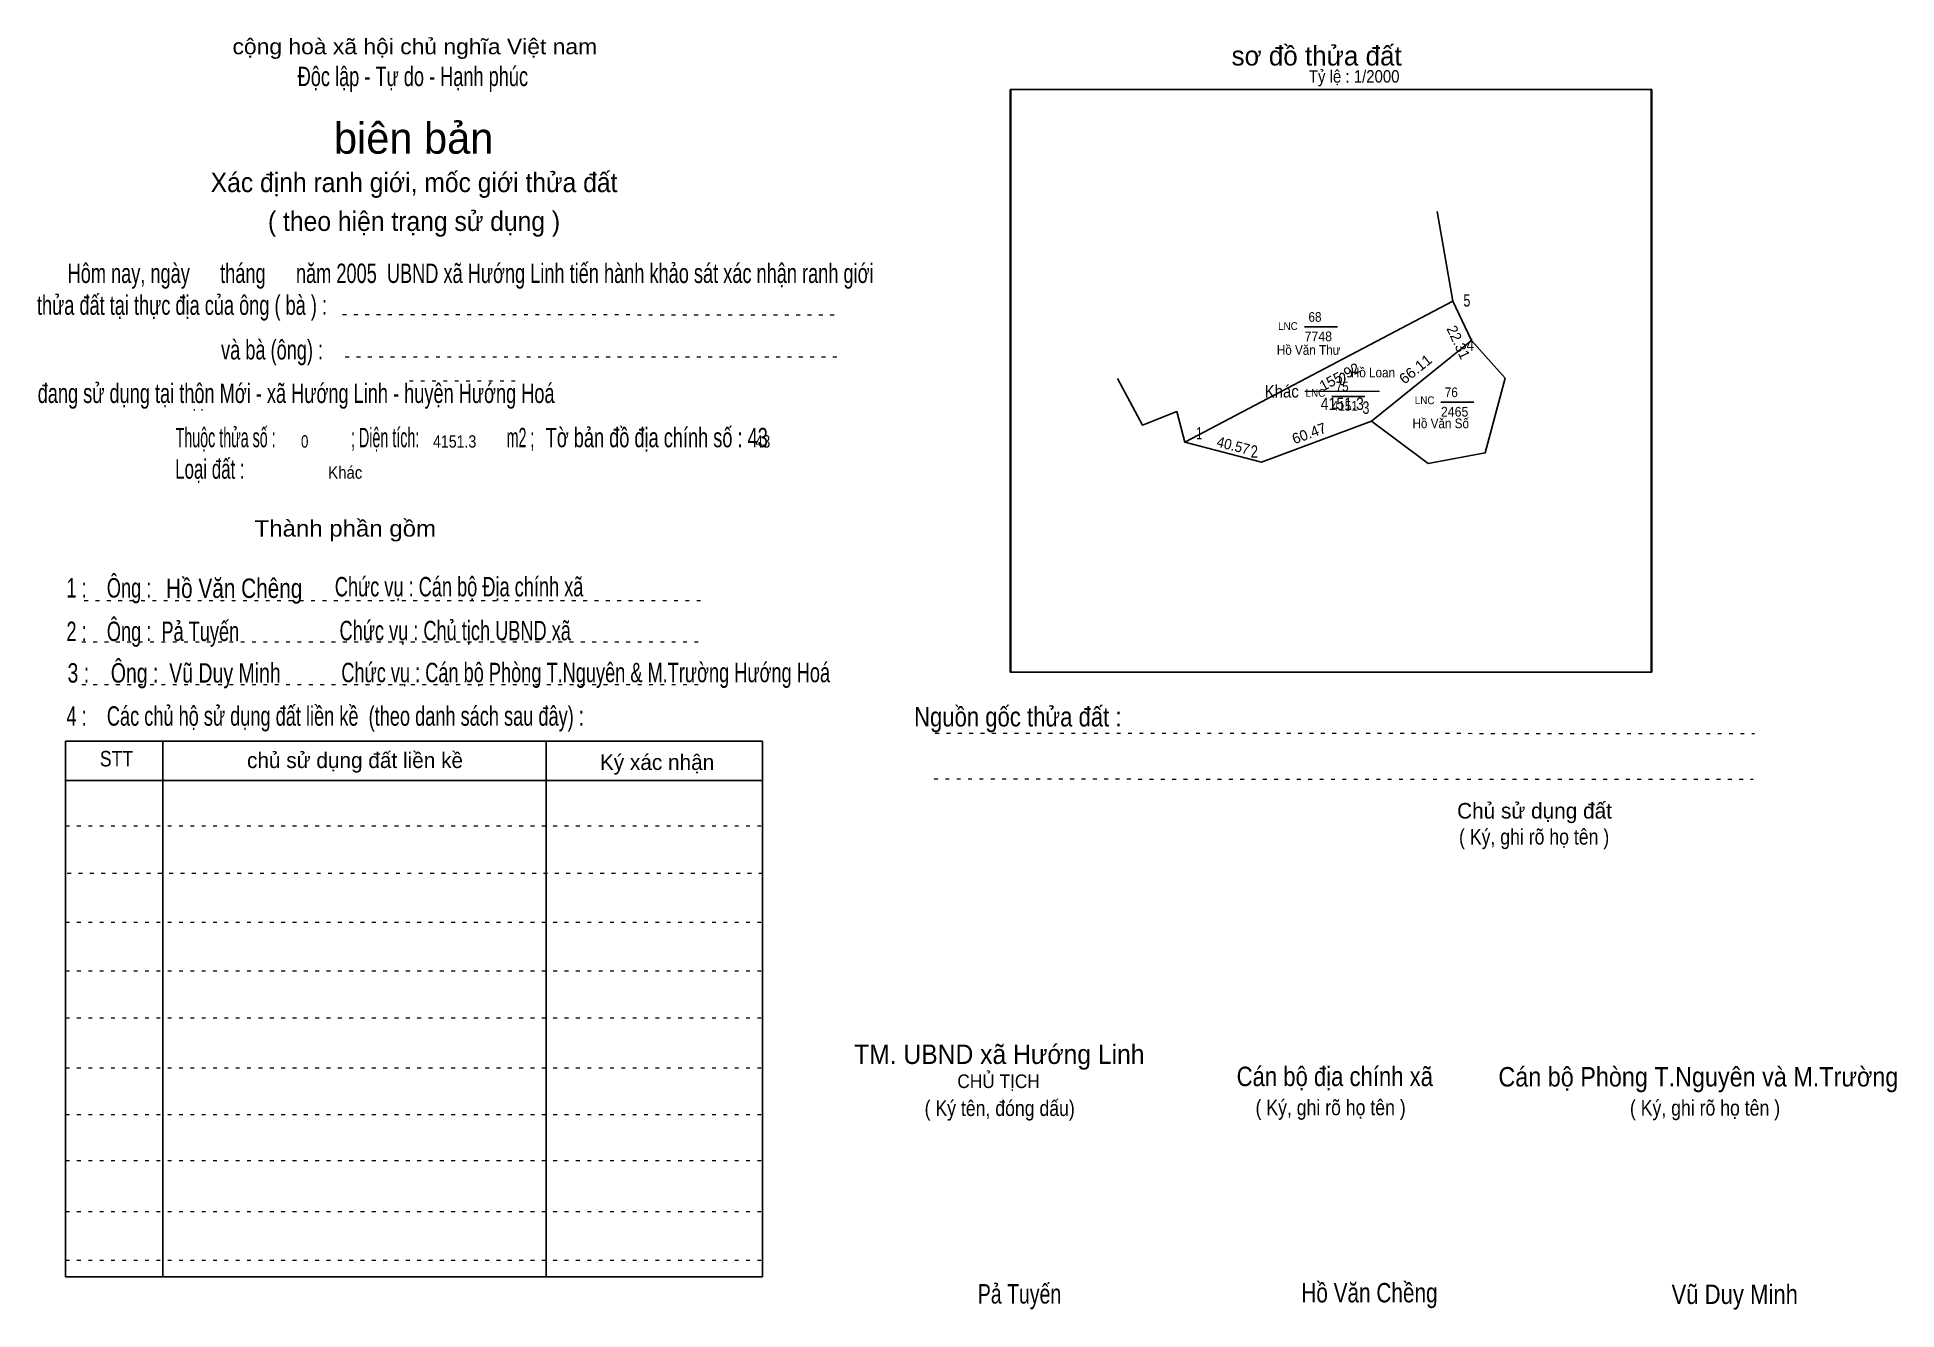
# Model space of a CAD drawing. Header units: centimetres. Extents: x -1.5 to 46.4, y -3.9 to 28.9.
import ezdxf
from ezdxf.enums import TextEntityAlignment as Align

# ---------------------------------------------------------------- set-up
doc = ezdxf.new("R2010")
doc.units = ezdxf.units.CM
doc.header["$LTSCALE"] = 0.16
doc.linetypes.add('DOTTED', pattern=[1.5, 0.3, -1.2])
for name, color, linetype, lineweight in [('15', 7, 'Continuous', 25), ('2', 7, 'Continuous', 25), ('22', 7, 'Continuous', 25), ('33', 7, 'Continuous', 13), ('5', 7, 'DOTTED', 13)]:
    doc.layers.add(name, color=color, linetype=linetype, lineweight=lineweight)
for name, color, linetype in [('16', 7, 'Continuous'), ('32', 7, 'Continuous'), ('34', 7, 'Continuous'), ('51', 7, 'Continuous')]:
    doc.layers.add(name, color=color, linetype=linetype)

msp = doc.modelspace()

# ---------------------------------------------------------------- linework, layer by layer
at = {"layer": '15'}
for p, q in [((31.14, 21.41), (31.99, 21.41)), ((31.84, 19.62), (32.69, 19.62)), ((34.65, 19.47), (35.5, 19.47))]:
    msp.add_line(p, q, dxfattribs=at)
at = {"layer": '2'}
msp.add_lwpolyline([(23.56, 27.52), (40.06, 27.52), (40.06, 12.52), (23.56, 12.52)], close=True, dxfattribs=at)
at = {"layer": '22'}
msp.add_line((32.86, 18.98), (35.44, 21.06), dxfattribs=at)
for points in [[(34.55, 24.38), (34.96, 22.07), (35.44, 21.06)], [(26.32, 20.08), (26.97, 18.88), (27.85, 19.23), (28.06, 18.44), (34.96, 22.07)], [(35.44, 21.06), (36.3, 20.09), (35.79, 18.17), (34.32, 17.89), (32.86, 18.98)], [(32.86, 18.98), (30.03, 17.93), (28.06, 18.44)]]:
    msp.add_lwpolyline(points, dxfattribs=at)
msp.add_lwpolyline([(35.44, 21.06), (34.96, 22.07), (28.06, 18.44), (30.03, 17.93), (32.86, 18.98)], close=True, dxfattribs=at)
at = {"layer": '33'}
msp.add_line((31.15, 19.75), (33.07, 19.75), dxfattribs=at)
at = {"layer": '5'}
for p, q in [((6.37, 21.73), (19.21, 21.72)), ((6.44, 20.64), (19.25, 20.64)), ((8.09, 20.02), (10.86, 20.02)), ((-0.28, 14.36), (15.72, 14.36)), ((-0.34, 13.3), (15.66, 13.3)), ((-0.34, 12.2), (15.66, 12.2)), ((21.63, 10.95), (42.72, 10.94)), ((21.6, 9.77), (42.69, 9.76)), ((-0.76, 8.56), (17.18, 8.56)), ((-0.72, 7.34), (17.22, 7.34)), ((-0.76, 6.08), (17.18, 6.08)), ((-0.76, 4.83), (17.18, 4.83)), ((-0.76, 3.62), (17.18, 3.62)), ((-0.76, 2.33), (17.18, 2.33)), ((-0.76, 1.13), (17.18, 1.13)), ((-0.76, -0.06), (17.18, -0.06)), ((-0.76, -1.37), (17.18, -1.37)), ((-0.76, -2.62), (17.18, -2.62))]:
    msp.add_line(p, q, dxfattribs=at)
at = {"layer": '5', "linetype": 'Continuous', "lineweight": 25}
for p, q in [((1.74, 10.74), (1.74, -3.05)), ((11.61, 10.74), (11.61, -3.05)), ((-0.76, 9.73), (17.18, 9.73))]:
    msp.add_line(p, q, dxfattribs=at)
for points in [[(23.58, 27.52), (40.08, 27.52), (40.08, 12.52), (23.58, 12.52)], [(-0.76, 10.74), (17.18, 10.74), (17.18, -3.05), (-0.76, -3.05)]]:
    msp.add_lwpolyline(points, close=True, dxfattribs=at)

# ---------------------------------------------------------------- texts
at = {"layer": '15'}
for s, width, p in [('68', 0.9, (31.24, 21.54)), ('7748', 0.95, (31.14, 21.04)), ('75', 0.9, (31.94, 19.75)), ('76', 0.9, (34.75, 19.6)), ('4151', 0.9, (31.84, 19.25)), ('2465', 0.95, (34.65, 19.1))]:
    msp.add_text(s, height=0.25, dxfattribs=dict(at, width=width)).set_placement(p)
at = {"layer": '16', "width": 0.9}
for s, p in [('Hồ Văn Thư', (31.245, 20.69)), ('Hồ Loan', (32.9, 20.11)), ('Hồ Văn Số', (34.645, 18.8))]:
    msp.add_text(s, height=0.25, dxfattribs=at).set_placement(p, align=Align.CENTER)
at = {"layer": '22', "width": 0.95}
for p in [(30.71, 21.33), (31.42, 19.61), (34.23, 19.42)]:
    msp.add_text('LNC', height=0.2, dxfattribs=at).set_placement(p, align=Align.CENTER)
at = {"layer": '32'}
for s, width, p in [('5', 0.75, (35.23, 21.93)), ('4', 0.8, (35.31, 20.79)), ('3', 0.75, (32.63, 19.17)), ('1', 0.65, (28.35, 18.51)), ('2', 0.8, (29.75, 18.04))]:
    msp.add_text(s, height=0.32, dxfattribs=dict(at, width=width)).set_placement(p)
at = {"layer": '33'}
for s, width, p in [('0', 0.8, (32.105, 19.91)), ('4151.3', 0.85, (32.11, 19.27))]:
    msp.add_text(s, height=0.32, dxfattribs=dict(at, width=width)).set_placement(p, align=Align.CENTER)
at = {"layer": '33', "width": 0.9}
msp.add_text('Khác', height=0.32, dxfattribs=at).set_placement((30.99, 19.59), align=Align.RIGHT)
at = {"layer": '34'}
for s, width, p in [(': : ', 0.85, (2.5, 19.25)), ('0', 0.8, (5.3, 18.3)), ('4151.3', 0.85, (8.7, 18.3)), ('43', 0.8, (17, 18.3)), ('Khác', 0.9, (6, 17.5))]:
    msp.add_text(s, height=0.32, dxfattribs=dict(at, width=width)).set_placement(p)
at = {"layer": '5'}
for s, height, width, p in [('cộng hoà xã hội chủ nghĩa Việt nam', 0.4, 1.1, (8.23, 28.43)), ('Độc lập - Tự do - Hạnh phúc', 0.5, 0.7, (8.18, 27.61)), ('Xác định ranh giới, mốc giới thửa đất', 0.5, 0.95, (8.21, 24.88)), ('( theo hiện trạng sử dụng )', 0.5, 0.95, (8.21, 23.88)), ('Thành phần gồm', 0.42, 1.1, (6.44, 16.01)), ('Hồ Văn Chêng', 0.5, 0.8, (3.58, 14.43)), ('Chức vụ : Cán bộ Địa chính xã', 0.5, 0.7, (9.37, 14.47)), ('Chức vụ : Chủ tịch UBND xã', 0.5, 0.7, (9.27, 13.34)), ('Chức vụ : Cán bộ Phòng T.Nguyên & M.Trường Hướng Hoá', 0.5, 0.7, (12.63, 12.26)), ('    Nguồn gốc thửa đất :', 0.5, 0.85, (23.44, 11.12)), ('( Ký, ghi rõ họ tên )', 0.4, 0.85, (37.05, 8.08)), ('CHỦ TỊCH', 0.35, 0.95, (23.26, 1.81)), ('( Ký tên, đóng dấu)', 0.4, 0.85, (23.29, 1.09)), ('( Ký, ghi rõ họ tên )', 0.4, 0.85, (31.81, 1.11)), ('( Ký, ghi rõ họ tên )', 0.4, 0.85, (41.45, 1.1)), ('Pả Tuyến', 0.5, 0.75, (23.8, -3.74)), ('Hồ Văn Chềng', 0.5, 0.8, (32.81, -3.71)), ('Vũ Duy Minh', 0.5, 0.85, (42.215, -3.75))]:
    msp.add_text(s, height=height, dxfattribs=dict(at, width=width)).set_placement(p, align=Align.CENTER)
msp.add_text('sơ đồ thửa đất', height=0.5, dxfattribs=at).set_placement((29.26, 28.14))
for s, height, p in [('biên bản', 0.8, (8.2, 25.87)), ('      chủ sử dụng đất liền kề', 0.4, (6.245, 10.05)), ('   Ký xác nhận', 0.4, (14.245, 10)), ('Chủ sử dụng đất', 0.4, (37.06, 8.75))]:
    msp.add_text(s, height=height, dxfattribs=at).set_placement(p, align=Align.CENTER)
for s, height, width, p in [('   Hôm nay, ngày      tháng      năm 2005  UBND xã Hướng Linh tiến hành khảo sát xác nhận ranh giới ', 0.5, 0.7, (-1.1, 22.54)), ('thửa đất tại thực địa của ông ( bà ) :                                       ', 0.5, 0.7, (-1.5, 21.72)), ('                                     và bà (ông) :', 0.5, 0.7, (-1.57, 20.57)), (' đang sử dụng tại thôn Mới - xã Hướng Linh - huyện Hướng Hoá', 0.5, 0.7, (-1.61, 19.45)), ('Thuộc thửa số :                   ; Diện tích:                      m2 ;                                            ', 0.5, 0.55, (2.07, 18.31)), ('Tờ bản đồ địa chính số : 43', 0.5, 0.7, (11.6, 18.31)), ('Loại đất :  ', 0.5, 0.65, (2.06, 17.5)), ('    1 :    Ông :                                                        ', 0.5, 0.7, (-1.26, 14.44)), ('    2 :    Ông :  Pả Tuyến', 0.5, 0.7, (-1.26, 13.32)), ('    3 :    Ông :  Vũ Duy Minh', 0.5, 0.75, (-1.27, 12.25)), ('    4 :    Các chủ hộ sử dụng đất liền kề  (theo danh sách sau đây) :', 0.5, 0.7, (-1.26, 11.14)), ('STT', 0.4, 0.85, (0.12, 10.09)), ('TM. UBND xã Hướng Linh', 0.5, 0.95, (19.54, 2.43)), ('Cán bộ địa chính xã  ', 0.5, 0.85, (29.39, 1.86)), ('Cán bộ Phòng T.Nguyên và M.Trường', 0.5, 0.9, (36.13, 1.85))]:
    msp.add_text(s, height=height, dxfattribs=dict(at, width=width)).set_placement(p)
at = {"layer": '51', "width": 0.9}
msp.add_text('Tỷ lệ : 1/2000', height=0.32, dxfattribs=at).set_placement((31.25, 27.7))
at = {"layer": '51'}
for s, rotation, p in [('22.31', 295.037, (34.9782, 20.9571)), ('155.92', 27.734, (32.1022, 20.0035)), ('60.47', 20.272, (31.3032, 18.5426))]:
    msp.add_text(s, height=0.27, rotation=rotation, dxfattribs=at).set_placement(p, align=Align.CENTER)
for s, rotation, width, p in [('66.11', 38.916, 1.05, (34.0802, 20.217)), ('40.57', 345.542, 0.95, (29.2713, 18.224))]:
    msp.add_text(s, height=0.27, rotation=rotation, dxfattribs=dict(at, width=width)).set_placement(p, align=Align.CENTER)

doc.saveas('drawing.dxf')
